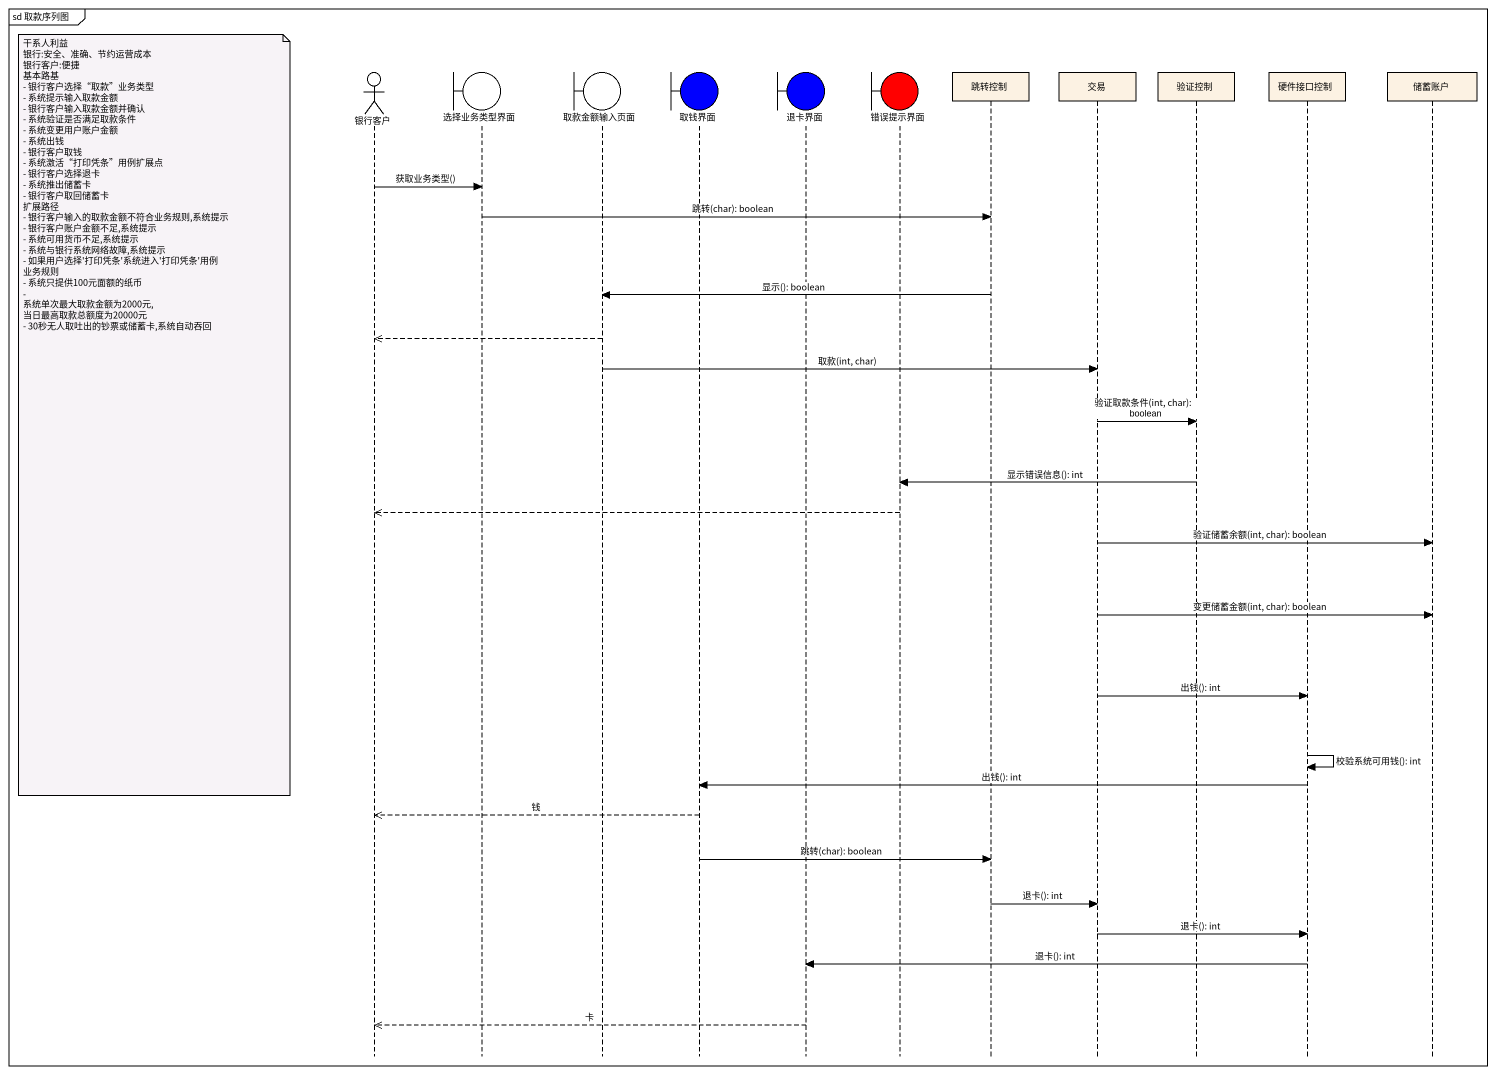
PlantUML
@startuml
mainframe sd 取款序列图
hide footbox
actor 银行客户
boundary 选择业务类型界面
boundary 取款金额输入页面
boundary 取钱界面 #0000FF
boundary 退卡界面 #0000FF
boundary 错误提示界面 #FF0000
participant 跳转控制
participant 交易
participant 验证控制
participant 硬件接口控制
participant 储蓄账户

银行客户 -> 选择业务类型界面 : 获取业务类型()
选择业务类型界面 -> 跳转控制 : 跳转(char): boolean
跳转控制 -> 取款金额输入页面 : 显示(): boolean
取款金额输入页面 -->> 银行客户
取款金额输入页面 -> 交易 : 取款(int, char)
note left of 银行客户
  干系人利益
  银行:安全、准确、节约运营成本
  银行客户:便捷
  基本路基
  - 银行客户选择“取款”业务类型
  - 系统提示输入取款金额
  - 银行客户输入取款金额并确认
  - 系统验证是否满足取款条件
  - 系统变更用户账户金额
  - 系统出钱
  - 银行客户取钱
  - 系统激活“打印凭条”用例扩展点
  - 银行客户选择退卡
  - 系统推出储蓄卡
  - 银行客户取回储蓄卡
  扩展路径
  - 银行客户输入的取款金额不符合业务规则,系统提示
  - 银行客户账户金额不足,系统提示
  - 系统可用货币不足,系统提示
  - 系统与银行系统网络故障,系统提示
  - 如果用户选择'打印凭条'系统进入'打印凭条'用例
  业务规则
  - 系统只提供100元面额的纸币
  - 系统单次最大取款金额为2000元,当日最高取款总额度为20000元
  - 30秒无人取吐出的钞票或储蓄卡,系统自动吞回
end note
交易 -> 验证控制 : 验证取款条件(int, char): boolean
验证控制 -> 错误提示界面 : 显示错误信息(): int
错误提示界面 -->> 银行客户
交易 -> 储蓄账户 : 验证储蓄余额(int, char): boolean
交易 -> 储蓄账户 : 变更储蓄金额(int, char): boolean
交易 -> 硬件接口控制 : 出钱(): int
硬件接口控制 -> 硬件接口控制 : 校验系统可用钱(): int
硬件接口控制 -> 取钱界面 : 出钱(): int
取钱界面 -->> 银行客户 : 钱
取钱界面 -> 跳转控制 : 跳转(char): boolean
跳转控制 -> 交易 : 退卡(): int
交易 -> 硬件接口控制 : 退卡(): int
硬件接口控制 -> 退卡界面 : 退卡(): int
退卡界面 -->> 银行客户 : 卡
@enduml
